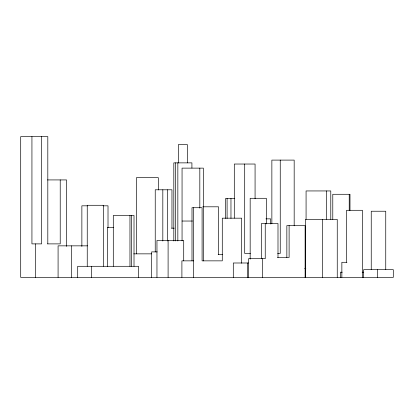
<?xml version="1.0" encoding="UTF-8"?>
<svg xmlns="http://www.w3.org/2000/svg" width="414" height="414" viewBox="0 0 414 414"><rect width="100%" height="100%" fill="white"/><g stroke="black" fill="none" stroke-linecap="round" stroke-linejoin="round"><path stroke-width="0.62" d="M47.455 179.924L66.525 179.924L66.525 246.402M234.785 198.446L225.604 198.446L225.604 218.395M87.675 205.82L81.868 205.82L81.868 246.433M103.045 205.82L108.013 205.82L108.013 227.726M202.782 206.809L218.561 206.809L218.561 254.439M265.912 218.861L270.652 218.861L270.652 224M182.056 221.035L192.469 221.035M113.752 227.534L107.319 227.534L107.319 266.518M171.422 228.161L174.258 228.161M47.538 243.887L60.221 243.887L60.221 179.924M87.577 245.849L58.084 245.849L58.084 277.38M157.206 251.898L151.617 251.898L151.617 277.38M250.423 253.425L244.7 253.425L244.7 164.032M277.665 253.425L280.247 253.425L280.247 160.099M133.722 253.854L151.571 253.854M218.162 254.439L222.525 254.439M277.406 257.461L289.107 257.461L289.107 225.62M193.654 260.856L181.901 260.856L181.901 277.38M346.937 262.29L341.861 262.29L341.861 277.38M248.478 262.993L233.294 262.993L233.294 277.38M304.616 268.427L305.853 268.427M342.254 272.195L340.401 272.195L340.401 277.38M362.188 272.195L363.445 272.195M385.75 269.68L385.75 211.228L371.239 211.228L371.239 269.68M377.527 269.68L377.527 277.38M363.585 277.38L363.585 269.68L393.3 269.68L393.3 277.38L20.7 277.38L20.7 136.62L47.812 136.62L47.812 243.887M362.447 277.38L362.447 210.296L346.523 210.296L346.523 262.29M349.996 210.39L349.996 194.285L332.784 194.285L332.784 219.348M349.225 194.285L349.225 210.39M337.25 277.38L337.25 219.42L305.366 219.42L305.366 277.38M330.781 219.316L330.781 190.942L306.075 190.942L306.075 219.316M326.532 190.942L326.532 219.316M322.563 219.42L322.563 277.38M305.113 277.38L305.113 225.62L286.85 225.62L286.85 257.461M294.173 225.827L294.173 160.099L271.863 160.099L271.863 223.819M277.996 257.461L277.996 223.539L261.415 223.539L261.415 258.693M266.321 223.917L266.321 198.296L250.17 198.296L250.17 259.148M265.239 223.539L265.239 258.693L248.571 258.693L248.571 277.38M262.445 258.693L262.445 277.38M255.071 198.761L255.071 164.032L234.298 164.032L234.298 218.131M247.696 262.993L247.696 277.38M241.688 263.221L241.688 218.173L222.282 218.173L222.282 260.856L202.094 260.856L202.094 207.714L191.998 207.714L191.998 260.856M230.965 198.446L230.965 218.395M227.095 198.446L227.095 218.395M203.377 260.918L203.377 168.125L182.056 168.125L182.056 240.881M199.817 168.125L199.817 208.128M193.654 207.714L193.654 277.38M191.92 168.032L191.915 162.868L173.818 162.868L173.823 240.974M187.366 162.868L187.366 144.574L178.372 144.574L178.372 162.868M183.712 260.825L183.712 240.451L156.958 240.451L156.958 277.38M177.844 162.868L177.844 240.974M175.619 162.868L175.619 240.974M171.96 228.161L171.96 189.788L155.234 189.788L155.234 251.898M168.1 240.451L168.1 277.38M167.37 189.788L167.37 241.015M162.821 189.788L162.821 241.015M158.329 189.928L158.329 177.663L136.423 177.663L136.423 253.854M138.54 277.38L138.54 266.295L77.703 266.295L77.703 277.38M134.012 266.295L134.012 215.482L113.296 215.482L113.296 266.295M131.626 215.482L131.626 266.295M129.96 215.482L129.96 266.295M103.443 266.295L103.443 205.287L87.245 205.287L87.245 266.295M91.385 266.295L91.385 277.38M71.441 245.849L71.441 277.38M41.607 136.62L41.607 243.887L31.935 243.887L31.935 136.62M35.402 243.887L35.402 277.38"/></g></svg>
